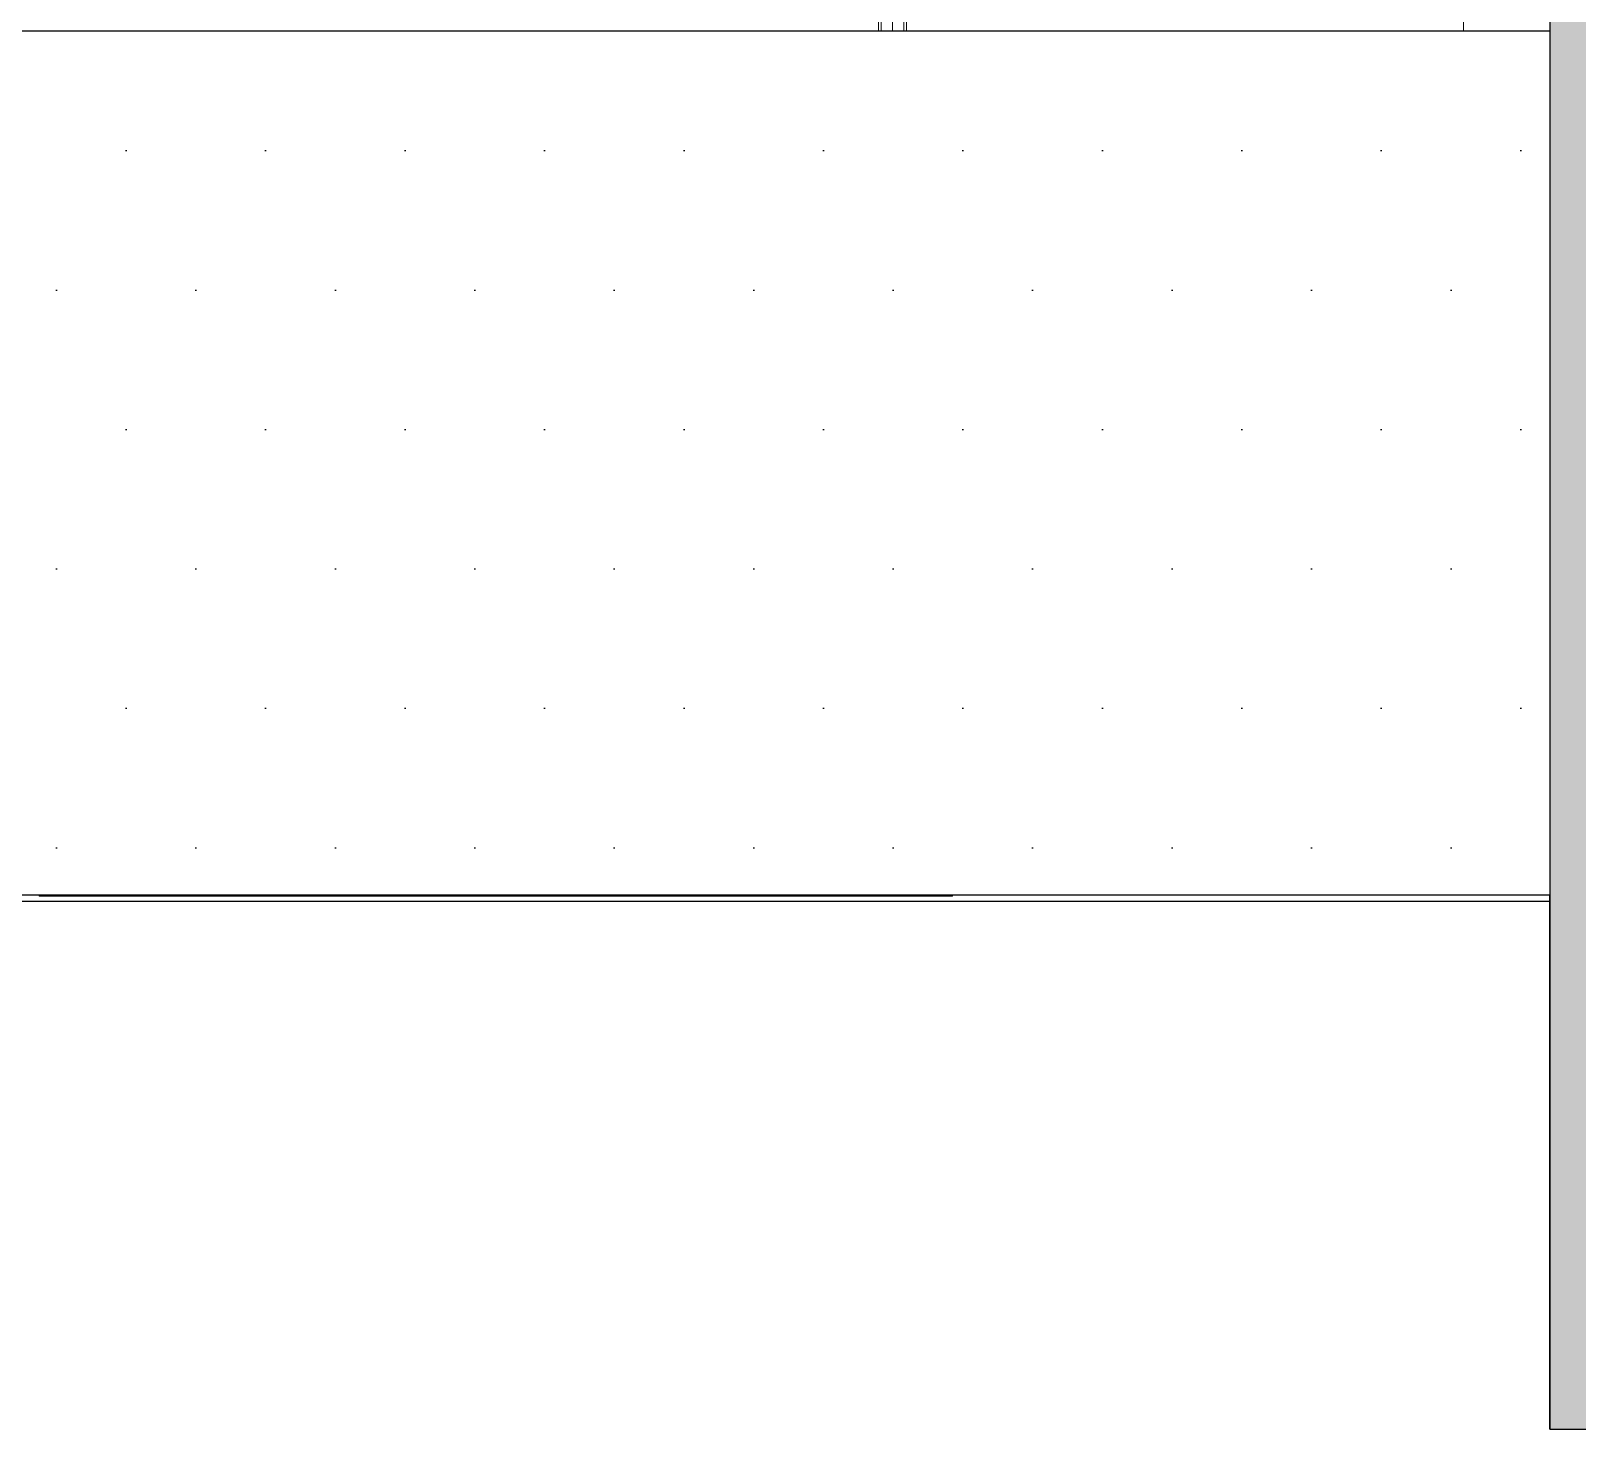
# Model space of a CAD drawing. Header units: millimetres. Extents: x 663313 to 1226001, y 1431724 to 1620898.
# Drawn here: x 761675.3 to 762115.3, y 1519865.8 to 1520263.8 of the extents above; entities that cross this region are included whole.
import ezdxf

# ---------------------------------------------------------------- set-up
doc = ezdxf.new("R2010")
doc.units = ezdxf.units.MM
doc.set_wipeout_variables(frame=1)
for name, pattern in [('CENTER', [50.800000000000004, 31.75, -6.35, 6.35, -6.35]), ('HIDDEN', [0.375, 0.25, -0.125]), ('XKITLINE00', [0]), ('XKITLINE02', [4, 2, -2])]:
    doc.linetypes.add(name, pattern=pattern)
for name, color, linetype in [('000 - CONCRETE_COL_HATCH_', 7, 'Continuous'), ('000 - CONCRETE_COL_WIPEOUT_', 7, 'Continuous'), ('000 - EXISTING_COLUMN_CUT_COLOR_5', 7, 'Continuous'), ('000 - EXISTING_CONCRETE_CUT_COLOR_5', 7, 'Continuous'), ('000 - STRUCTURE_STEEL_ACCESORIES_MAIN_COLOR_2', 7, 'Continuous'), ('000 - STRUCTURE_STEEL_ACCESORIES_SUB_COLOR_3', 7, 'Continuous'), ('000 - STRUCTURE_STEEL_ACCESORIES_WIPEOUT_', 7, 'Continuous'), ('010 - ASPG_ACCESSORIES_HATCH_', 7, 'Continuous'), ('010 - ASPG_ACCESSORIES_MAIN_COLOR_1', 7, 'Continuous'), ('010 - ASPG_ACCESSORIES_SUB_COLOR_1', 7, 'Continuous'), ('010 - ASPG_ACCESSORIES_SUB_COLOR_2', 7, 'Continuous'), ('010 - ASPG_ACCESSORIES_SYMBOL_', 7, 'Continuous'), ('010 - ASPG_ACCESSORIES_WIPEOUT_', 7, 'Continuous'), ('010 - ASPG_FASTERN_MAIN_COLOR_1', 7, 'Continuous'), ('010 - ASPG_FLASHING_HATCH_', 7, 'Continuous'), ('010 - ASPG_FLASHING_MAIN_COLOR_2', 7, 'Continuous'), ('010 - ASPG_FLASHING_WIPEOUT_', 7, 'Continuous'), ('BR', 7, 'Continuous'), ('DIM', 7, 'Continuous'), ('tube-stopper', 7, 'Continuous')]:
    doc.layers.add(name, color=color, linetype=linetype)
doc.layers.add('000 - STRUCTURE_STEEL_ACCESORIES_DEF_SUB', color=7, linetype='Continuous', plot=False)
for name, color, linetype, lineweight in [('12-GRID', 7, 'CENTER', 13), ('9-SCREW', 7, 'Continuous', 9), ('Bolt', 7, 'Continuous', 0), ('Part', 7, 'Continuous', 0)]:
    doc.layers.add(name, color=color, linetype=linetype, lineweight=lineweight)
pattern_1 = [(45, (68845973.91123614, -106253.6340706302), (-4.041115254481119, 4.041115254481119), []), (45, (68845976.60531414, -106253.6340706302), (-4.041115254481119, 4.041115254481119), [])]

# ---------------------------------------------------------------- blocks, each defined once
blk = doc.blocks.new('C32')
at = {"layer": 'BR', "color": 7}
for p, q in [((-2.328306436538696e-10, 0.03428972096298821), (-2.328306436538696e-10, -0.03428972032270394)), ((-0.03428972023539245, -8.731149137020111e-11), (0.03428972046822309, 1.455191522836685e-10))]:
    blk.add_line(p, q, dxfattribs=at)
at = {"layer": 'BR', "color": 7, "ltscale": 5}
blk.add_lwpolyline([(-0.1500000006053597, 0.3550000004761387), (0.1499999994412065, 0.3550000004761387), (0.1500000015366822, -0.3549999997194391), (-0.1499999992083758, -0.3549999996030238)], close=True, dxfattribs=at)
blk = doc.blocks.new('44')
at = {"layer": 'Bolt', "color": 7, "linetype": 'XKITLINE00', "lineweight": 0}
for p, q in [((31.28057286469243, 28.11000824440271), (31.28057286469243, 28.10068424441852)), ((31.28057286469243, 28.11000824440271), (31.28057286469243, 28.10068424441852)), ((31.26657276460878, 28.09600829449482), (31.27589676459297, 28.09600829449482)), ((31.26657276460878, 28.09600829449482), (31.27589676459297, 28.09600829449482)), ((31.29457281460031, 28.09600829449482), (31.28524881461612, 28.09600829449482)), ((31.29457281460031, 28.09600829449482), (31.28524881461612, 28.09600829449482)), ((31.28057286469243, 28.08200819441117), (31.28057286469243, 28.09133219439536)), ((31.28057286469243, 28.08200819441117), (31.28057286469243, 28.09133219439536)), ((31.39057281473629, 28.06000829441473), (31.39057281473629, 28.05068429443054)), ((31.37657286459557, 28.0460081944475), (31.38589686457976, 28.0460081944475)), ((31.40457276464417, 28.0460081944475), (31.39524876465998, 28.0460081944475)), ((31.39057281473629, 28.0320082444232), (31.39057281473629, 28.04133224440739)), ((31.39057281473629, 28.00000829447526), (31.39057281473629, 27.99068429449107)), ((31.37657286459557, 27.98600819439162), (31.38589686457976, 27.98600819439162)), ((31.40457276464417, 27.98600819439162), (31.39524876465998, 27.98600819439162)), ((31.39057281473629, 27.97200824448373), (31.39057281473629, 27.98133224446792)), ((31.28057286469243, 27.95000819442794), (31.28057286469243, 27.94068419444375)), ((31.28057286469243, 27.95000819442794), (31.28057286469243, 27.94068419444375)), ((31.26657276460878, 27.93600824440364), (31.27589676459297, 27.93600824440364)), ((31.26657276460878, 27.93600824440364), (31.27589676459297, 27.93600824440364)), ((31.29457281460031, 27.93600824440364), (31.28524881461612, 27.93600824440364)), ((31.29457281460031, 27.93600824440364), (31.28524881461612, 27.93600824440364)), ((31.28057286469243, 27.92200829449575), (31.28057286469243, 27.93133229447994)), ((31.28057286469243, 27.92200829449575), (31.28057286469243, 27.93133229447994))]:
    blk.add_line(p, q, dxfattribs=at)
at = {"layer": 'Bolt', "color": 7, "linetype": 'XKITLINE02', "lineweight": 0}
for p, q in [((31.28057286469243, 28.00508819438983), (31.28057286469243, 28.04800829442684)), ((31.26107286452293, 28.01900819444563), (31.26107286452293, 28.02400829445105)), ((31.3000728646291, 28.01900819444563), (31.3000728646291, 28.02400829445105)), ((31.27357281465061, 28.01900819444563), (31.27357281465061, 28.01300819439348)), ((31.27357281465061, 28.01300819439348), (31.27357281465061, 28.01900819444563)), ((31.28757276455849, 28.01900819444563), (31.28757276455849, 28.01300819439348)), ((31.28757276455849, 28.01300819439348), (31.28757276455849, 28.01900819444563))]:
    blk.add_line(p, q, dxfattribs=at)
at = {"layer": 'Part', "color": 7, "linetype": 'HIDDEN', "lineweight": 0, "ltscale": 5}
for p, q in [((31.33821706124559, 28.64062037679832), (31.33821706124559, 27.74062742677052)), ((31.44721711124271, 28.64062037679832), (31.44721711124271, 27.74062742677052))]:
    blk.add_line(p, q, dxfattribs=at)
at = {"layer": 'Part', "color": 7, "lineweight": 0}
for p, q in [((31.205572864739, 28.1460082444828), (31.22557281469904, 28.12600829440635)), ((31.205572864739, 27.88600829441566), (31.22557281469904, 27.90600824449211))]:
    blk.add_line(p, q, dxfattribs=at)
at = {"layer": 'Part', "color": 7, "linetype": 'HIDDEN', "lineweight": 0, "ltscale": 2}
for p, q in [((31.33557276474289, 28.12600829440635), (31.35557286464586, 28.1460082444828)), ((31.33557276474289, 27.90600824449211), (31.35557286464586, 27.88600829441566))]:
    blk.add_line(p, q, dxfattribs=at)
at = {"layer": 'Part', "color": 7, "linetype": 'XKITLINE02', "lineweight": 0}
for p, q in [((31.33057281468041, 27.96600824443158), (31.33057281468041, 28.06600829446688)), ((31.31057286472037, 28.02400829445105), (31.25057286466449, 28.02400829445105)), ((31.25057286466449, 28.01900819444563), (31.31057286472037, 28.01900819444563)), ((31.33057281468041, 28.01900819444563), (31.45057281455934, 28.01900819444563)), ((31.36057281470835, 28.01300819439348), (31.36057281470835, 28.01900819444563)), ((31.25057286466449, 28.01300819439348), (31.31057286472037, 28.01300819439348)), ((31.33057281468041, 28.01300819439348), (31.45057281455934, 28.01300819439348))]:
    blk.add_line(p, q, dxfattribs=at)
at = {"layer": 'Part', "color": 7, "lineweight": 0}
for points in [[(31.33021711138986, 27.74062742677052), (31.33021711138986, 28.64162037684582), (31.45521706133127, 28.64162037684582), (31.45521376142256, 27.74062742677052), (31.33021711138986, 27.74062742677052)], [(31.33057281468041, 28.1460082444828), (31.205572864739, 28.1460082444828), (31.205572864739, 27.88600829441566), (31.33057281468041, 27.88600829441566)], [(31.33057281468041, 28.12600829440635), (31.22557281469904, 28.12600829440635), (31.22557281469904, 27.90600824449211), (31.33057281468041, 27.90600824449211)]]:
    blk.add_lwpolyline(points, dxfattribs=at)
at = {"layer": 'Part', "color": 7, "linetype": 'HIDDEN', "lineweight": 0, "ltscale": 2}
for points in [[(31.33057281468041, 27.88600829441566), (31.35557286464586, 27.88600829441566), (31.35557286464586, 28.1460082444828), (31.33057281468041, 28.1460082444828)], [(31.33057281468041, 27.90600824449211), (31.33557276474289, 27.90600824449211), (31.33557276474289, 28.12600829440635), (31.33057281468041, 28.12600829440635)]]:
    blk.add_lwpolyline(points, dxfattribs=at)
at = {"layer": 'Part', "color": 7, "linetype": 'XKITLINE02', "lineweight": 0}
for points in [[(31.31057286472037, 28.01900819444563), (31.31057286472037, 28.0790081943851), (31.25057286466449, 28.0790081943851), (31.25057286466449, 28.01900819444563)], [(31.33057281468041, 28.06600829446688), (31.45057281455934, 28.06600829446688), (31.45057281455934, 27.96600824443158), (31.33057281468041, 27.96600824443158)]]:
    blk.add_lwpolyline(points, dxfattribs=at)
blk.add_lwpolyline([(31.33057281468041, 27.96600824443158), (31.32257286459185, 27.96600824443158), (31.32257286459185, 28.01300819439348), (31.23857286456018, 28.01300819439348), (31.23857286456018, 27.96600824443158), (31.23057276452869, 27.96600824443158), (31.23057276452869, 28.06600829446688), (31.23857286456018, 28.06600829446688), (31.23857286456018, 28.01900819444563), (31.32257286459185, 28.01900819444563), (31.32257286459185, 28.06600829446688), (31.33057281468041, 28.06600829446688)], close=True, dxfattribs=at)
blk = doc.blocks.new('*U5741')
at = {"color": 7}
blk.add_wipeout([(-150.0086437490536, -355.003651847132), (150.0086437490536, -355.003651847132), (150.00864374905362, 355.0036518471311), (-150.0086437490536, 355.0036518471311)], dxfattribs=at).dxf.layer = '000 - CONCRETE_COL_WIPEOUT_'
at = {"layer": '000 - CONCRETE_COL_HATCH_'}
h = blk.add_hatch(dxfattribs=at)
h.set_pattern_fill('AR-CONC', scale=0.5)
h.set_pattern_definition([(49.99999999999999, (-2.842170943040401e-14, -1.836864343324919e-14), (3.586300913003767, -0.3137606749129755), [0.375, -4.125]), (355, (-2.842170943040401e-14, -1.836864343324919e-14), (-0.693756668065, 3.760960668500059), [0.3, -3.3]), (100.45144446, (0.2988584049999758, -0.02614672000003242), (2.89254423363556, 3.447199954843147), [0.3187009599999997, -3.505710559999998]), (46.18420000000001, (-2.842170943040401e-14, 0.9999999999999817), (5.336206653357862, -0.8275964039653827), [0.5625, -6.1875]), (96.63563549, (0.444683724999976, 0.9310334649999946), (4.673309728371142, 4.870593003872752), [0.47805171, -5.258568799999999]), (351.1841639899999, (-2.842170943040401e-14, 0.9999999999999817), (4.673309725273866, 4.870593001349951), [0.45, -4.950000005]), (21, (0.4999999999999716, 0.7499999999999817), (2.984535260592308, -2.013094453326694), [0.375, -4.125]), (326.0000000000001, (0.4999999999999716, 0.7499999999999817), (1.216576659607909, 3.625750225234265), [0.3, -3.3]), (71.45144474, (0.7487112699999727, 0.582242129999979), (4.201111883649856, 1.612655764031769), [0.31870095, -3.50571056]), (37.50000000000001, (-2.842170943040401e-14, -1.836864343324919e-14), (0.06079927658645334, 1.664469269156557), [0, -3.26, 0, -3.35, 0, -3.3125]), (7.499999999999999, (-2.842170943040401e-14, -1.836864343324919e-14), (1.315347687210743, 1.972058559411801), [0, -1.91, 0, -3.185, 0, -1.2625]), (327.5, (-1.115000000000038, -1.836864343324919e-14), (2.669112180862045, -0.1127743586718988), [0, -1.25, 0, -3.9, 0, -5.175]), (317.5, (-1.615000000000038, -1.836864343324919e-14), (2.915930846711931, 0.5005249116615886), [0, -1.625, 0, -2.59, 0, -3.675])])
h.paths.add_polyline_path([(-150.0086437490536, -355.003651847132), (150.0086437490536, -355.003651847132), (150.0086437490536, 355.0036518471311), (-150.0086437490536, 355.0036518471311)])
at = {"color": 7}
blk.add_point((0, -4.547473508864641e-13), dxfattribs=at)
at = {"layer": '000 - EXISTING_COLUMN_CUT_COLOR_5', "color": 7}
blk.add_lwpolyline([(-150.0086437490536, -355.003651847132), (150.0086437490536, -355.003651847132), (150.0086437490536, 355.0036518471311), (-150.0086437490536, 355.0036518471311)], close=True, dxfattribs=at)
blk = doc.blocks.new('W-1-PP18-ST_ENT4_REV00_20260531-225334_LOPF_PL')
at = {"color": 7, "xscale": 1000.000000000002, "yscale": 1000.000000000002, "zscale": 1000.000000000002, "rotation": 179.9986050943041}
blk.add_blockref('C32', (14319.62014979555, -1804.978961706161), dxfattribs=at)
at = {"color": 7, "xscale": 1000.000000000001, "yscale": 1000.000000000001, "zscale": 1000.000000000001, "rotation": 90}
blk.add_blockref('44', (41885.61977786256, -33213.90015912056), dxfattribs=at)
at = {"layer": 'DIM', "color": 7}
blk.add_line((13219.365322773, -2009.746714353561), (14169.61516458227, -2009.746714353561), dxfattribs=at)
at = {"layer": '000 - EXISTING_CONCRETE_CUT_COLOR_5', "color": 7}
blk.add_blockref('*U5741', (14319.62014932989, -1804.978962084511), dxfattribs=at)
blk = doc.blocks.new('*U5639')
at = {"color": 7}
blk.add_wipeout([(0, -52.0000000001005), (584.611507675665, -52.0000000001005), (584.611507675665, -297.99999999998073), (0, -297.99999999998073)], dxfattribs=at).dxf.layer = '010 - ASPG_FLASHING_WIPEOUT_'
at = {"layer": '010 - ASPG_FLASHING_HATCH_'}
h = blk.add_hatch(dxfattribs=at)
h.set_pattern_fill('DOTS', scale=0.5)
h.set_pattern_definition([(0, (0, 0), (19.84375, 39.6875), [0, -39.6875])])
h.paths.add_polyline_path([(0, -52), (584.6115076758433, -52), (584.6115076758433, -298), (1.094595811627281e-16, -298)])
at = {"layer": '010 - ASPG_FLASHING_MAIN_COLOR_2', "color": 7}
blk.add_lwpolyline([(0, -52), (584.6115076758433, -52), (584.6115076758433, -298), (1.094595811627281e-16, -298)], close=True, dxfattribs=at)
blk = doc.blocks.new('W-1-PP18-ST_ENT4_REV00_20260617-033902_ASPG_FLASHING')
at = {"color": 7}
blk.add_blockref('*U5639', (13585.00000000047, -1710), dxfattribs=at)
blk = doc.blocks.new('*U4563')
at = {"layer": '010 - ASPG_ACCESSORIES_SUB_COLOR_2', "color": 7}
for p, q in [((-2.084999999999127, -1.547816335794778), (-2.084999999999127, 0)), ((2.084999999999013, -1.047816335789321), (2.084999999999127, 0)), ((-2.729999999999563, -1.899999999995998), (2.729999999999563, -1.399999999995998)), ((-2.729999999999563, -1.899999999995998), (-2.084999999999127, -1.547816335789321)), ((-2.729999999999563, -1.899999999995998), (-2.084999999999127, -2.252183664200857)), ((-2.729999999999563, -3.69999999999709), (2.729999999999563, -3.19999999999709)), ((-2.729999999999563, -3.69999999999709), (-2.084999999999127, -3.347816335790412)), ((-2.729999999999563, -3.69999999999709), (-2.084999999999127, -4.052183664201948)), ((-2.084999999999127, -1.547816335789321), (2.084999999999127, -1.047816335789321)), ((-2.084999999999127, -2.252183664200857), (2.084999999999127, -1.752183664200857)), ((-2.084999999999013, -3.347816335790412), (-2.084999999999127, -2.252183664206314)), ((-2.084999999999127, -3.347816335790412), (2.084999999999127, -2.847816335790412)), ((-2.084999999999127, -4.052183664201948), (2.084999999999127, -3.552183664201948)), ((-2.0849999999989, -5.147816335791504), (-2.084999999999013, -4.052183664201948)), ((2.729999999999563, -1.399999999995998), (2.084999999999127, -1.047816335789321)), ((2.729999999999563, -1.399999999995998), (2.084999999999127, -1.752183664200857)), ((2.084999999999013, -2.847816335790412), (2.0849999999989, -1.752183664201084)), ((2.729999999999563, -3.19999999999709), (2.084999999999127, -2.847816335790412)), ((2.729999999999563, -3.19999999999709), (2.084999999999127, -3.552183664201948)), ((2.084999999999241, -4.647816335791504), (2.084999999999241, -3.552183664201948)), ((-2.729999999999563, -5.499999999998181), (2.729999999999563, -4.999999999998181)), ((-2.729999999999563, -5.499999999998181), (2.729999999999563, -4.999999999998181)), ((-2.729999999999563, -5.499999999998181), (-2.084999999999127, -5.147816335791504)), ((-2.729999999999563, -5.499999999998181), (-2.084999999999127, -5.147816335791504)), ((-2.729999999999563, -5.499999999998181), (-2.084999999999127, -5.852183664203039)), ((-2.729999999999563, -5.499999999998181), (-2.084999999999127, -5.852183664203039)), ((-2.729999999999563, -7.299999999999272), (2.729999999999563, -6.799999999999272)), ((-2.729999999999563, -7.299999999999272), (-2.084999999999127, -6.947816335792595)), ((-2.729999999999563, -7.299999999999272), (-2.084999999999127, -7.652183664204131)), ((-2.729999999999563, -9.099999999998545), (-2.084999999999127, -8.747816335793686)), ((-2.084999999999127, -5.147816335791504), (2.084999999999127, -4.647816335791504)), ((-2.084999999999127, -5.147816335791504), (2.084999999999127, -4.647816335791504)), ((-2.084999999999127, -5.852183664203039), (2.084999999999127, -5.352183664203039)), ((-2.084999999999127, -5.852183664203039), (2.084999999999127, -5.352183664203039)), ((-2.084999999999127, -6.947816335792595), (-2.0849999999989, -5.852183664203039)), ((-2.084999999999127, -6.947816335792595), (-2.084999999999127, -5.852183664203039)), ((-2.084999999999127, -6.947816335792595), (2.084999999999127, -6.447816335792595)), ((-2.084999999999127, -7.652183664204131), (2.084999999999127, -7.152183664204131)), ((-2.084999999999127, -8.747816335793686), (-2.084999999999127, -7.652183664204131)), ((-2.084999999999127, -8.747816335793686), (-1.064489079482883, -8.605286877620529)), ((0.4333070988686814, -8.43729858455481), (2.084999999999127, -8.247816335793686)), ((0.7141825614198751, -8.775605983184505), (2.729999999999563, -8.599999999998545)), ((2.729999999999563, -4.999999999998181), (2.084999999999127, -4.647816335791504)), ((2.729999999999563, -4.999999999998181), (2.084999999999127, -4.647816335791504)), ((2.729999999999563, -4.999999999998181), (2.084999999999127, -5.352183664203039)), ((2.729999999999563, -4.999999999998181), (2.084999999999127, -5.352183664203039)), ((2.084999999999127, -6.447816335792595), (2.084999999999127, -5.352183664203039)), ((2.084999999999127, -6.447816335792595), (2.084999999999241, -5.352183664203039)), ((2.729999999999563, -6.799999999999272), (2.084999999999127, -6.447816335792595)), ((2.729999999999563, -6.799999999999272), (2.084999999999127, -7.152183664204131)), ((2.084999999999127, -8.247816335793686), (2.084999999999127, -7.152183664204131)), ((2.729999999999563, -8.599999999998545), (2.084999999999127, -8.247816335793686)), ((2.729999999999563, -8.599999999998545), (2.084999999999127, -8.952183664205222)), ((-2.729999999999563, -9.099999999998545), (-1.568355612604137, -8.982641209644498)), ((-2.729999999999563, -9.099999999998545), (-2.084999999999127, -9.452183664205222)), ((-2.729999999999563, -10.89999999999964), (-2.084999999999127, -10.54781633579296)), ((-2.729999999999563, -10.89999999999964), (-1.844567201240352, -10.81054635710279)), ((-2.729999999999563, -10.89999999999964), (-2.084999999999127, -11.25218366420449)), ((-2.084999999999127, -9.452183664205222), (-1.629698446698967, -9.388594061787444)), ((-2.084999999999127, -10.54781633579296), (-2.084999999999127, -9.452183664205222)), ((-2.084999999999127, -10.54781633579296), (-1.798826981090315, -10.50784803706301)), ((-2.084999999999127, -11.25218366420449), (-1.907557413303948, -11.22740118002912)), ((-2.084999999999127, -12.40167565273805), (-2.084999999999127, -11.25218366420449)), ((-2.084999999999127, -12.40167565273805), (-2.084999999999127, -15.59999999999854)), ((0.7141825614198751, -9.102437496409038), (2.084999999999127, -8.952183664205222)), ((0.7141825614198751, -10.20507654483481), (2.084999999999127, -10.04781633579296)), ((0.7141825614198751, -10.57560598318378), (2.729999999999563, -10.39999999999964)), ((0.7141825614198751, -10.90243749640831), (2.084999999999127, -10.75218366420449)), ((2.084999999999127, -10.04781633579296), (2.084999999999127, -8.952183664205222)), ((2.729999999999563, -10.39999999999964), (2.084999999999127, -10.04781633579296)), ((2.729999999999563, -10.39999999999964), (2.084999999999127, -10.75218366420449)), ((2.084999999999127, -10.75218366420449), (2.084999999999127, -15.59999999999854)), ((0, -17.19999999999891), (-2.084999999999127, -15.59999999999854)), ((0, -17.19999999999891), (2.084999999999127, -15.59999999999854))]:
    blk.add_line(p, q, dxfattribs=at)
blk.add_lwpolyline([(0, -17.19999999999891), (0.7141825614198751, -11.45704931750151), (0.7141825614198751, -8.736688384093213, 0.4176573264866609), (0.4106596181591158, -8.436709070021607, 0.07099332720072511), (-1.529698998669119, -8.726820576112004), (-2.084999999999127, -12.40167565273805)], format="xyb", dxfattribs=at)
at = {"layer": '010 - ASPG_ACCESSORIES_SYMBOL_', "color": 7, "linetype": 'CENTER'}
blk.add_line((0, 6.142561988594025), (0, -18.19999999999891), dxfattribs=at)
at = {"layer": '010 - ASPG_FASTERN_MAIN_COLOR_1', "color": 7}
for p, q in [((-4.170000000000073, 5.049999999999272), (-4.170000000000073, 1.200000000000728)), ((3.127500000000509, 5.450000000000728), (-3.127500000000509, 5.450000000000728)), ((-2.084999999999127, 5.049999999999272), (-2.084999999999127, 1.200000000000728)), ((2.084999999999127, 5.049999999999272), (2.084999999999127, 1.200000000000728)), ((4.170000000000073, 5.049999999999272), (4.170000000000073, 1.200000000000728)), ((-5.5, 0.5499999999992724), (-5.5, 0)), ((5.5, 0), (-5.5, 0)), ((-5.200000000000728, 0.8500000000003638), (-4.170000000000073, 1.200000000000728)), ((5.200000000000728, 0.8500000000003638), (-5.200000000000728, 0.8500000000003638)), ((4.170000000000073, 1.200000000000728), (-4.170000000000073, 1.200000000000728)), ((-2.57630675031578, 0.8500000000003638), (-2.084999999999127, 1.200000000000728)), ((2.44630675031658, 0.8500000000003638), (2.084999999999127, 1.200000000000728)), ((5.200000000000728, 0.8500000000003638), (4.170000000000073, 1.200000000000728)), ((5.5, 0.5499999999992724), (5.5, 0))]:
    blk.add_line(p, q, dxfattribs=at)
for centre, radius, start, end in [((-3.127500000000509, 3.891492187500262), 1.55850781249987, 48.01707852331997, 131.98292147668), ((0, -0.1840312499989523), 5.634031249999114, 68.2799117114248, 111.7200882885752), ((3.127500000000509, 3.891492187500262), 1.558507812499965, 48.01707852331997, 131.98292147668), ((-5.200000000000728, 0.5499999999992724), 0.3, 90, 180), ((5.200000000000728, 0.5499999999992724), 0.3, 0, 90)]:
    blk.add_arc(centre, radius, start, end, dxfattribs=at)
blk = doc.blocks.new('G$C7D677D58')
at = {"layer": 'tube-stopper'}
h = blk.add_hatch(dxfattribs=at)
h.set_pattern_fill('ANSI35', scale=0.02, angle=280.6768409131589, style=0)
h.set_pattern_definition([(145.6768409131589, (67.45353497568851, -13.09426057516771), (0.00281929956869494, 0.00412935224241727), []), (145.6768409131589, (67.45006064978782, -13.09491560150343), (0.00281929956869494, 0.00412935224241727), [0.006249999999999968, -0.001249999999999992, 0, -0.001249999999999992])])
h.paths.add_polyline_path([(0.02989179726182556, 0.01545000000078289), (0.02447319464567954, 0.01545000000078289), (0.02447319464567954, 0.0005500000004303729), (0.02989179726182556, 0.0005500000004303729)])
at = {"layer": '000 - STRUCTURE_STEEL_ACCESORIES_DEF_SUB', "color": 7, "ltscale": 0.1}
blk.add_line((0.03829179726176335, 0.007999999999924512), (0, 0.007999999999924512, -2.806346833239134e-06), dxfattribs=at)
at = {"layer": '000 - STRUCTURE_STEEL_ACCESORIES_SUB_COLOR_3', "color": 7}
for p, q in [((0.01247319464710017, 0.01492820323028354, -2.806346833239134e-06), (0.007673194646940829, 0.01492820323028354, -2.806346833239134e-06)), ((0.01327319464712673, 0, -2.806346833239134e-06), (0.01327319464712673, 0.01599999999996271, -2.806346833239134e-06)), ((0.01327319464712673, 0.01599999999996271, -2.806346833239134e-06), (0.01447319464705288, 0.01599999999996271, -2.806346833239134e-06)), ((0.01447319464705288, 0.01599999999996271, -2.806346833239134e-06), (0.01447319464705288, 0, -2.806346833239134e-06)), ((0.02989179726182556, 0), (0.02989179726182556, 0.01599999999996271)), ((0.02989179726182556, 0.01599999999996271), (0.03109179726175171, 0.01599999999996271)), ((0.03109179726175171, 0.01599999999996271), (0.03109179726175171, 0)), ((0.03109179726175171, 0.001071796769679167), (0.03109179726175171, 0.01492820323028354)), ((0.03589179726191105, 0.01492820323028354), (0.03109179726175171, 0.01492820323028354)), ((0.002400000000079672, 0.01199999999994361, -2.806346833239134e-06), (0.001600000000053114, 0.01119999999991705, -2.806346833239134e-06)), ((0.001600000000053114, 0.00479999999993197, -2.806346833239134e-06), (0.001600000000053114, 0.01119999999991705, -2.806346833239134e-06)), ((0.006873194647141645, 0.01119999999991705, -2.806346833239134e-06), (0.001600000000053114, 0.01119999999991705, -2.806346833239134e-06)), ((0.006873194647141645, 0.01199999999994361, -2.806346833239134e-06), (0.002400000000079672, 0.01199999999994361, -2.806346833239134e-06)), ((0.006873194647141645, 0.002803847577297347, -2.806346833239134e-06), (0.006873194647141645, 0.01319615242266536, -2.806346833239134e-06)), ((0.01247319464710017, 0.01146410161504718, -2.806346833239134e-06), (0.007673194646940829, 0.01146410161504718, -2.806346833239134e-06)), ((0.01327319464712673, 0.002803847577297347, -2.806346833239134e-06), (0.01327319464712673, 0.01319615242266536, -2.806346833239134e-06)), ((0.03589179726191105, 0.01146410161504718), (0.03109179726175171, 0.01146410161504718)), ((0.03669179726193761, 0.002803847577297347), (0.03669179726193761, 0.01319615242266536)), ((0.006873194647141645, 0.00479999999993197, -2.806346833239134e-06), (0.001600000000053114, 0.00479999999993197, -2.806346833239134e-06)), ((0.002400000000079672, 0.003999999999905413, -2.806346833239134e-06), (0.001600000000053114, 0.00479999999993197, -2.806346833239134e-06)), ((0.01247319464710017, 0.00453589838480184, -2.806346833239134e-06), (0.007673194646940829, 0.00453589838480184, -2.806346833239134e-06)), ((0.03589179726191105, 0.00453589838480184), (0.03109179726175171, 0.00453589838480184)), ((0.006873194647141645, 0.003999999999905413, -2.806346833239134e-06), (0.002400000000079672, 0.003999999999905413, -2.806346833239134e-06)), ((0.01247319464710017, 0.001071796769679167, -2.806346833239134e-06), (0.007673194646940829, 0.001071796769679167, -2.806346833239134e-06)), ((0.01447319464705288, 0, -2.806346833239134e-06), (0.01327319464712673, 0, -2.806346833239134e-06)), ((0.03109179726175171, 0), (0.02989179726182556, 0)), ((0.03589179726191105, 0.001071796769679167), (0.03109179726175171, 0.001071796769679167))]:
    blk.add_line(p, q, dxfattribs=at)
at = {"layer": '000 - STRUCTURE_STEEL_ACCESORIES_SUB_COLOR_3', "color": 7, "linetype": 'HIDDEN'}
for p, q in [((0.02989179726182556, 0.01199999999994361), (0.01447319464705288, 0.01199999999994361, -2.806346833239134e-06)), ((0.02989179726182556, 0.01119999999991705), (0.01447319464705288, 0.01119999999991705, -2.806346833239134e-06)), ((0.02989179726182556, 0.00479999999993197), (0.01447319464705288, 0.00479999999993197, -2.806346833239134e-06)), ((0.02989179726182556, 0.003999999999905413), (0.01447319464705288, 0.003999999999905413, -2.806346833239134e-06))]:
    blk.add_line(p, q, dxfattribs=at)
at = {"layer": '000 - STRUCTURE_STEEL_ACCESORIES_SUB_COLOR_3', "color": 7, "elevation": -2.806346833239134e-06}
for points in [[(0.007673194646940829, 0.01492820323028354, 0.4618802153516978), (0.007673194646940829, 0.01146410161504718, 0.2309401076757868), (0.007673194646940829, 0.00453589838480184, 0.461880215351701), (0.007673194646940829, 0.001071796769679167)], [(0.01247319464710017, 0.01492820323028354, -0.4618802153516978), (0.01247319464710017, 0.01146410161504718, -0.2309401076757868), (0.01247319464710017, 0.00453589838480184, -0.461880215351701), (0.01247319464710017, 0.001071796769679167)], [(0.03589179726191105, 0.01492820323028354, -0.4618802153516978), (0.03589179726191105, 0.01146410161504718, -0.2309401076757868), (0.03589179726191105, 0.00453589838480184, -0.4618802153517009), (0.03589179726191105, 0.001071796769679167)]]:
    blk.add_lwpolyline(points, format="xyb", dxfattribs=at)
at = {"layer": 'tube-stopper', "color": 7}
blk.add_lwpolyline([(0.02989179726182556, 0.01545000000078289), (0.02447319464567954, 0.01545000000078289), (0.02447319464567954, 0.0005500000004303729), (0.02989179726182556, 0.0005500000004303729)], close=True, dxfattribs=at)
blk = doc.blocks.new('010 - ASPG_ACCESSORIES_BRACKET_FOR_FRAME_TYPE-1_CUT-VIEW')
at = {"color": 7}
blk.add_wipeout([(4.656612873077393e-10, 25.00000000008731), (4.656612873077393e-10, 1.8189894035458565e-12), (40, 1.8189894035458565e-12), (40, 3.000000000153044), (3.0000000003213074, 3.000000000153044), (3.0000000003213074, 25.00000000008731)], dxfattribs=at).dxf.layer = '010 - ASPG_ACCESSORIES_WIPEOUT_'
at = {"layer": '010 - ASPG_ACCESSORIES_HATCH_'}
h = blk.add_hatch(dxfattribs=at)
h.set_pattern_fill('ANSI32', scale=0.03)
h.set_pattern_definition(pattern_1)
h.paths.add_polyline_path([(1.452183664310724, 16.08500000019558), (1.100000000093132, 16.73000000005413), (0.7478163363412023, 16.08500000019558), (4.656612873077393e-10, 16.08500000019558), (4.656612873077393e-10, 25.00000000008731), (3.000000000465661, 25.00000000008731), (2.9848025678657, 16.08500000019558)])
h = blk.add_hatch(dxfattribs=at)
h.set_pattern_fill('ANSI32', scale=0.03)
h.set_pattern_definition(pattern_1)
h.paths.add_polyline_path([(4.656612873077393e-10, 0), (4.656612873077393e-10, 11.78062006374239), (0.1825785292312503, 11.91500000003725), (1.247816335875541, 11.91500000003725), (1.600000000558794, 11.27000000019325), (1.952183664776385, 11.91500000003725), (3.000000000465661, 11.9150000000518), (3.000000000465661, 3.000000000160071), (19.70000000018626, 3.000000000043656), (19.70000000018626, 1.164153218269348e-10)])
h = blk.add_hatch(dxfattribs=at)
h.set_pattern_fill('ANSI32', scale=0.03)
h.set_pattern_definition(pattern_1)
h.paths.add_polyline_path([(28.70000000018626, 1.164153218269348e-10), (28.70000000018626, 3.000000000043656), (40, 3.000000000160071), (40, 0)])
at = {"layer": '010 - ASPG_ACCESSORIES_MAIN_COLOR_1', "color": 7}
blk.add_lwpolyline([(4.656612873077393e-10, 25.00000000008731), (4.656612873077393e-10, 0), (40, 0), (40, 3.000000000160071), (3.000000000465661, 3.000000000160071), (3.000000000465661, 25.00000000008731)], close=True, dxfattribs=at)
at = {"layer": '010 - ASPG_ACCESSORIES_SUB_COLOR_1', "color": 7}
for points in [[(1.452183664310724, 16.08500000019558), (1.100000000093132, 16.73000000005413), (0.7478163363412023, 16.08500000019558), (4.656612873077393e-10, 16.08500000019558), (4.656612873077393e-10, 25.00000000008731), (3.000000000465661, 25.00000000008731), (2.9848025678657, 16.08500000019558)], [(4.656612873077393e-10, 0), (4.656612873077393e-10, 11.78062006374239), (0.1825785292312503, 11.91500000003725), (1.247816335875541, 11.91500000003725), (1.600000000558794, 11.27000000019325), (1.952183664776385, 11.91500000003725), (3.000000000465661, 11.9150000000518), (3.000000000465661, 3.000000000160071), (19.70000000018626, 3.000000000043656), (19.70000000018626, 1.164153218269348e-10)], [(28.70000000018626, 1.164153218269348e-10), (28.70000000018626, 3.000000000043656), (40, 3.000000000160071), (40, 0)]]:
    blk.add_lwpolyline(points, close=True, dxfattribs=at)
blk = doc.blocks.new('G$CF155826C')
at = {"layer": '12-GRID', "color": 7, "ltscale": 0.1}
blk.add_line((0, 0.007999999999924512), (0.03829179726176335, 0.007999999999924512, -2.806346833239134e-06), dxfattribs=at)
at = {"layer": '9-SCREW', "color": 7}
for p, q in [((0.002399999999852298, 0.01492820323028354), (0.007200000000011642, 0.01492820323028354)), ((0.007200000000011642, 0.01599999999996271), (0.007200000000011642, 0)), ((0.00839999999993779, 0.01599999999996271), (0.007200000000011642, 0.01599999999996271)), ((0.007200000000011642, 0.001071796769679167), (0.007200000000011642, 0.01492820323028354)), ((0.00839999999993779, 0), (0.00839999999993779, 0.01599999999996271)), ((0.02381860261471047, 0.01599999999996271, -2.806346833239134e-06), (0.02381860261471047, 0, -2.806346833239134e-06)), ((0.02501860261463662, 0.01599999999996271, -2.806346833239134e-06), (0.02381860261471047, 0.01599999999996271, -2.806346833239134e-06)), ((0.02501860261463662, 0, -2.806346833239134e-06), (0.02501860261463662, 0.01599999999996271, -2.806346833239134e-06)), ((0.02581860261466318, 0.01492820323028354, -2.806346833239134e-06), (0.03061860261482252, 0.01492820323028354, -2.806346833239134e-06)), ((0.001599999999825741, 0.002803847577297347), (0.001599999999825741, 0.01319615242266536)), ((0.002399999999852298, 0.01146410161504718), (0.007200000000011642, 0.01146410161504718)), ((0.02501860261463662, 0.002803847577297347, -2.806346833239134e-06), (0.02501860261463662, 0.01319615242266536, -2.806346833239134e-06)), ((0.02581860261466318, 0.01146410161504718, -2.806346833239134e-06), (0.03061860261482252, 0.01146410161504718, -2.806346833239134e-06)), ((0.0314186026146217, 0.002803847577297347, -2.806346833239134e-06), (0.0314186026146217, 0.01319615242266536, -2.806346833239134e-06)), ((0.0314186026146217, 0.01199999999994361, -2.806346833239134e-06), (0.03589179726168368, 0.01199999999994361, -2.806346833239134e-06)), ((0.0314186026146217, 0.01119999999991705, -2.806346833239134e-06), (0.03669179726171024, 0.01119999999991705, -2.806346833239134e-06)), ((0.03589179726168368, 0.01199999999994361, -2.806346833239134e-06), (0.03669179726171024, 0.01119999999991705, -2.806346833239134e-06)), ((0.03669179726171024, 0.00479999999993197, -2.806346833239134e-06), (0.03669179726171024, 0.01119999999991705, -2.806346833239134e-06)), ((0.002399999999852298, 0.00453589838480184), (0.007200000000011642, 0.00453589838480184)), ((0.02581860261466318, 0.00453589838480184, -2.806346833239134e-06), (0.03061860261482252, 0.00453589838480184, -2.806346833239134e-06)), ((0.0314186026146217, 0.00479999999993197, -2.806346833239134e-06), (0.03669179726171024, 0.00479999999993197, -2.806346833239134e-06)), ((0.03589179726168368, 0.003999999999905413, -2.806346833239134e-06), (0.03669179726171024, 0.00479999999993197, -2.806346833239134e-06)), ((0.002399999999852298, 0.001071796769679167), (0.007200000000011642, 0.001071796769679167)), ((0.007200000000011642, 0), (0.00839999999993779, 0)), ((0.02381860261471047, 0, -2.806346833239134e-06), (0.02501860261463662, 0, -2.806346833239134e-06)), ((0.02581860261466318, 0.001071796769679167, -2.806346833239134e-06), (0.03061860261482252, 0.001071796769679167, -2.806346833239134e-06)), ((0.0314186026146217, 0.003999999999905413, -2.806346833239134e-06), (0.03589179726168368, 0.003999999999905413, -2.806346833239134e-06))]:
    blk.add_line(p, q, dxfattribs=at)
at = {"layer": '9-SCREW', "color": 7, "linetype": 'HIDDEN'}
for p, q in [((0.00839999999993779, 0.01199999999994361), (0.02381860261471047, 0.01199999999994361, -2.806346833239134e-06)), ((0.00839999999993779, 0.01119999999991705), (0.02381860261471047, 0.01119999999991705, -2.806346833239134e-06)), ((0.00839999999993779, 0.00479999999993197), (0.02381860261471047, 0.00479999999993197, -2.806346833239134e-06)), ((0.00839999999993779, 0.003999999999905413), (0.02381860261471047, 0.003999999999905413, -2.806346833239134e-06))]:
    blk.add_line(p, q, dxfattribs=at)
at = {"layer": '9-SCREW', "color": 7, "elevation": -2.806346833239134e-06}
for points in [[(0.002399999999852298, 0.01492820323028354, 0.4618802153516978), (0.002399999999852298, 0.01146410161504718, 0.2309401076757868), (0.002399999999852298, 0.00453589838480184, 0.4618802153517009), (0.002399999999852298, 0.001071796769679167)], [(0.02581860261466318, 0.01492820323028354, 0.4618802153516978), (0.02581860261466318, 0.01146410161504718, 0.2309401076757868), (0.02581860261466318, 0.00453589838480184, 0.461880215351701), (0.02581860261466318, 0.001071796769679167)], [(0.03061860261482252, 0.01492820323028354, -0.4618802153516978), (0.03061860261482252, 0.01146410161504718, -0.2309401076757868), (0.03061860261482252, 0.00453589838480184, -0.461880215351701), (0.03061860261482252, 0.001071796769679167)]]:
    blk.add_lwpolyline(points, format="xyb", dxfattribs=at)
blk = doc.blocks.new('*U5727')
at = {"color": 7, "xscale": -1, "rotation": 270}
blk.add_blockref('*U4563', (3.000000000000005, 10.99999999986903), dxfattribs=at)
at = {"color": 7}
blk.add_wipeout([(45.00000000000455, 75.00000000000001), (45.00000000000455, 29.99999999956346), (3.552713678800501e-15, 29.99999999956345), (3.552713678800501e-15, 25.000000000000004), (50, 25.000000000000014), (50, 75.00000000000001)], dxfattribs=at).dxf.layer = '000 - STRUCTURE_STEEL_ACCESORIES_WIPEOUT_'
at = {"layer": '010 - ASPG_ACCESSORIES_HATCH_'}
h = blk.add_hatch(dxfattribs=at)
h.set_pattern_fill('ANSI32', scale=0.03, angle=-90.00000000000001)
h.set_pattern_definition([(315, (-106132.4892735402, -14494238.67851865), (1.01027881362028, 1.01027881362028), []), (315, (-106132.4892735402, -14494239.35203815), (1.01027881362028, 1.01027881362028), [])])
h.paths.add_polyline_path([(45.00000000000001, 75), (45.00000000000001, 30), (5.329070518200751e-15, 30), (5.329070518200751e-15, 25), (50.00000000000001, 25), (50.00000000000001, 75)])
at = {"layer": '000 - STRUCTURE_STEEL_ACCESORIES_MAIN_COLOR_2', "color": 7}
blk.add_lwpolyline([(45.00000000000001, 75), (45.00000000000001, 30), (5.329070518200751e-15, 30), (5.329070518200751e-15, 25), (50.00000000000001, 25), (50.00000000000001, 75)], close=True, dxfattribs=at)
at = {"color": 7, "xscale": -1000, "yscale": 1000, "zscale": 1000}
for name, p, rotation in [('G$CF155826C', (36.60000000006222, 60.49999999998136), 180), ('G$C7D677D58', (32.19999999972061, 46.47319464554312, 0.001403173416619567), 90)]:
    blk.add_blockref(name, p, dxfattribs=dict(at, rotation=rotation))
at = {"color": 7, "xscale": -1, "rotation": 180}
blk.add_blockref('010 - ASPG_ACCESSORIES_BRACKET_FOR_FRAME_TYPE-1_CUT-VIEW', (-4.656559582372211e-10, 25), dxfattribs=at)

msp = doc.modelspace()

# ---------------------------------------------------------------- block references
at = {"layer": 'DIM', "color": 7}
msp.add_blockref('W-1-PP18-ST_ENT4_REV00_20260531-225334_LOPF_PL', (747937.9498508666, 1522025.785729408), dxfattribs=at)

# ---------------------------------------------------------------- next in the draw order: block references
at = {"color": 7, "xscale": -1, "rotation": 90}
msp.add_blockref('*U5727', (761972.9498508729, 1520317.785729409), dxfattribs=at)

# ---------------------------------------------------------------- next in the draw order: block references
at = {"color": 7}
msp.add_blockref('W-1-PP18-ST_ENT4_REV00_20260617-033902_ASPG_FLASHING', (747937.9498508666, 1522025.785729408), dxfattribs=at)

doc.saveas('drawing.dxf')
